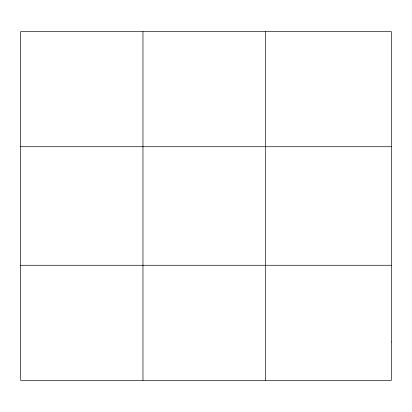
<?xml version="1.0" encoding="UTF-8"?>
<svg xmlns="http://www.w3.org/2000/svg" width="412" height="412" viewBox="0 0 412 412"><rect width="100%" height="100%" fill="white"/><g stroke="black" fill="none" stroke-linecap="round" stroke-linejoin="round"><path stroke-width="0.62" d="M142.964 380.317L142.964 31.683M265.328 380.317L265.328 31.683M20.6 146.734L391.4 146.734M20.6 265.266L391.4 265.266M391.4 341.965L391.4 380.317L20.6 380.317L20.6 31.683L391.4 31.683L391.4 341.965"/></g></svg>
